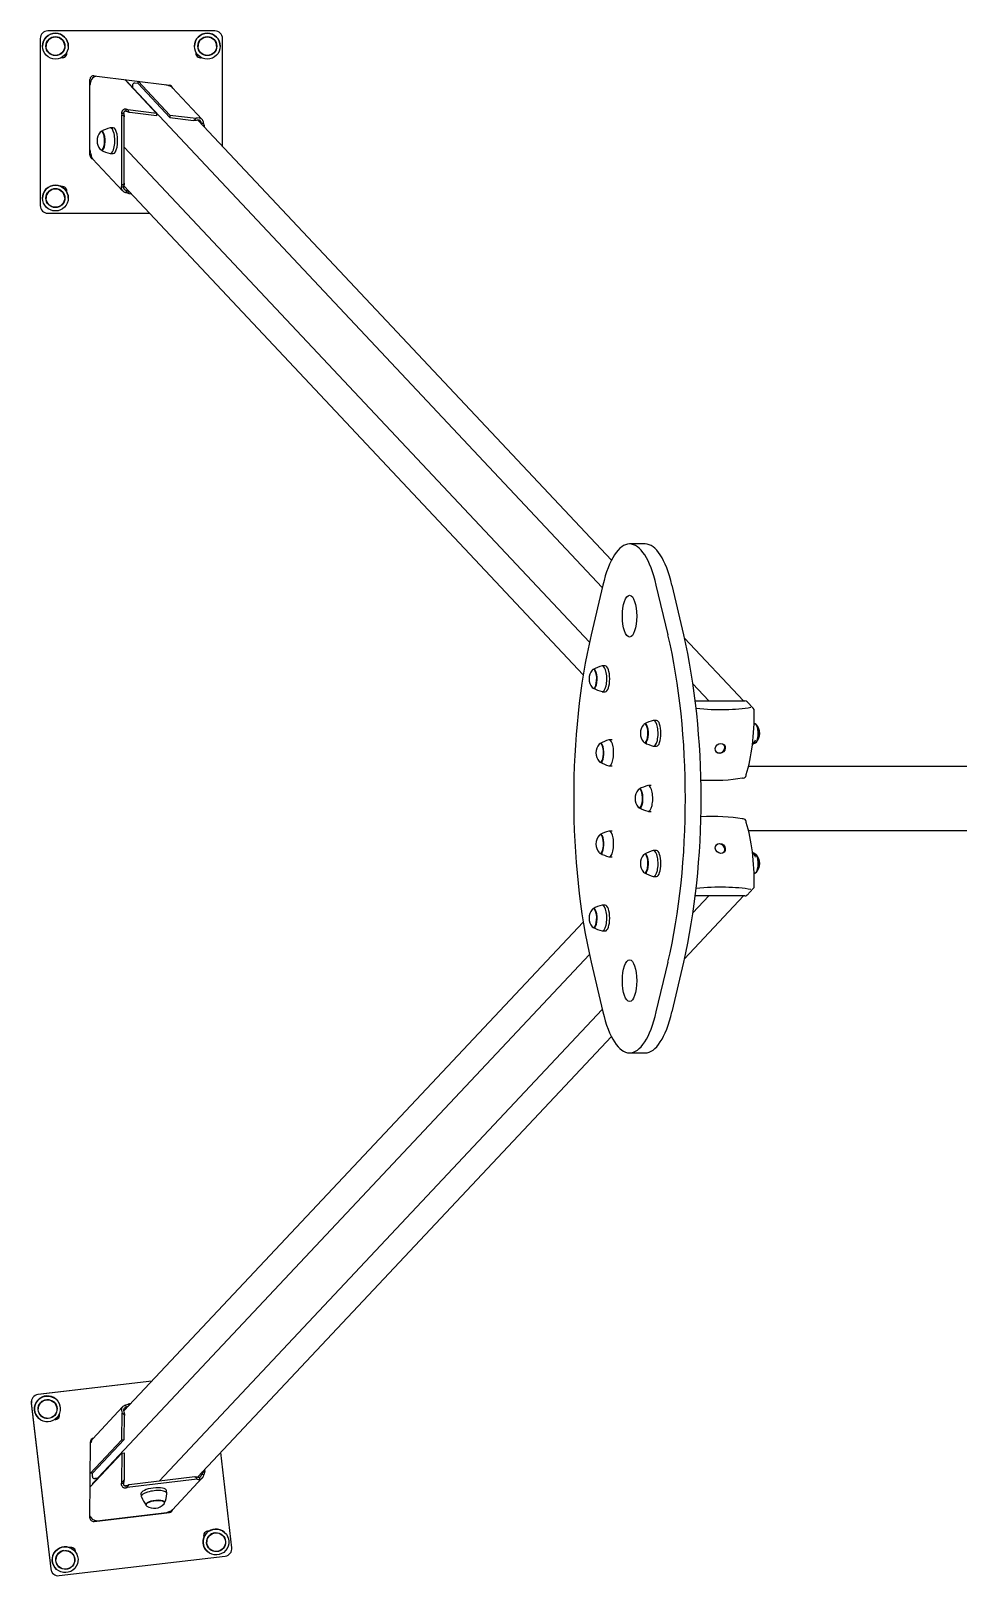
# Model space of a CAD drawing. Header units: millimetres. Extents: x 1089 to 46270, y 1624 to 35257.
# Drawn here: x 1105.566 to 1106.786, y 1634.948 to 1636.983 of the extents above; entities that cross this region are included whole.
import ezdxf

# ---------------------------------------------------------------- set-up
doc = ezdxf.new("R2010")
doc.units = ezdxf.units.MM

# ---------------------------------------------------------------- blocks, each defined once
blk = doc.blocks.new('A$C069B4CC9')
at = {"ltscale": 25.4}
for p, q in [((0.9813, 2.8508), (0.9813, 0.9442)), ((1.0653, 0.9442), (1.0653, 2.8508)), ((0.8948, 0.9376), (0.8122, 0.86)), ((0.8948, 0.8742), (0.8948, 0.9396)), ((0.9045, 0.9506), (0.8961, 0.9427)), ((0.9254, 0.9533), (0.9254, 0.9515)), ((0.9499, 0.9513), (0.9499, 0.9533)), ((1.0967, 0.9533), (1.0967, 0.9513)), ((1.0967, 0.9504), (1.0967, 0.9497)), ((1.1212, 0.9515), (1.1212, 0.9533)), ((1.1505, 0.9427), (1.142, 0.9506)), ((1.1517, 0.9396), (1.1517, 0.8742)), ((1.2343, 0.86), (1.1517, 0.9376)), ((0.8948, 0.8922), (0.8725, 0.8712)), ((1.1741, 0.8712), (1.1517, 0.8922)), ((0.8078, 0.859), (0.7424, 0.8436)), ((1.3042, 0.8436), (1.2388, 0.859)), ((0.8078, 0.8383), (0.7424, 0.8229)), ((1.3042, 0.8229), (1.2388, 0.8383)), ((0.9206, 0.8232), (0.9206, 0.8194)), ((0.9546, 0.8194), (0.9546, 0.8232)), ((1.0063, 0.8161), (1.0063, 0.8124)), ((1.0403, 0.8124), (1.0403, 0.8161)), ((1.092, 0.8232), (1.092, 0.8194)), ((1.126, 0.8194), (1.126, 0.8232)), ((0.6883, 0.8083), (0.6883, 0.7877)), ((0.9254, 0.809), (0.9254, 0.8077)), ((0.9499, 0.8077), (0.9499, 0.809)), ((1.011, 0.802), (1.011, 0.8006)), ((1.0355, 0.8006), (1.0355, 0.802)), ((1.0967, 0.809), (1.0967, 0.8077)), ((1.1212, 0.8077), (1.1212, 0.809)), ((1.3583, 0.7877), (1.3583, 0.8083)), ((0.7098, 0.7637), (0.1307, 0.2196)), ((0.8488, 0.7557), (0.8488, 0.7519)), ((0.8828, 0.7519), (0.8828, 0.7557)), ((0.9463, 0.7647), (0.9463, 0.7609)), ((0.9803, 0.7609), (0.9803, 0.7647)), ((1.0663, 0.7647), (1.0663, 0.7609)), ((1.1003, 0.7609), (1.1003, 0.7647)), ((1.1638, 0.7557), (1.1638, 0.7519)), ((1.1978, 0.7519), (1.1978, 0.7557)), ((1.9168, 0.2187), (1.3368, 0.7637)), ((0.7454, 0.7518), (0.0815, 0.128)), ((0.1659, 0.1224), (0.8176, 0.7348)), ((0.7424, 0.7525), (0.8078, 0.7371)), ((0.8535, 0.7415), (0.8535, 0.7402)), ((0.878, 0.7402), (0.878, 0.7415)), ((0.951, 0.7505), (0.951, 0.7492)), ((0.9755, 0.7492), (0.9755, 0.7505)), ((1.071, 0.7505), (1.071, 0.7492)), ((1.0955, 0.7492), (1.0955, 0.7505)), ((1.1685, 0.7415), (1.1685, 0.7402)), ((1.193, 0.7402), (1.193, 0.7415)), ((1.2289, 0.7348), (1.9242, 0.0815)), ((1.2388, 0.7371), (1.3042, 0.7525)), ((1.9222, 0.1683), (1.3012, 0.7518)), ((0.2167, 0.1218), (0.8604, 0.7267)), ((1.1861, 0.7267), (1.8297, 0.1219)), ((0.165, 0.2518), (0.0229, 0.2518)), ((0.0229, 0.2518), (0.0229, 0.2518)), ((0.0329, 0.2488), (0.0329, 0.2488)), ((2.0097, 0.2641), (1.8842, 0.2494)), ((1.9895, 0.2544), (1.9894, 0.2544)), ((1.9932, 0.2516), (1.9932, 0.2515)), ((2.0465, 0.0369), (2.0208, 0.2553)), ((0.0129, 0.2418), (0.0129, 0.0218)), ((0.0129, 0.2418), (0.0129, 0.0218)), ((0.0329, 0.2441), (0.0329, 0.2441)), ((0.1293, 0.2248), (0.0873, 0.1854)), ((0.1342, 0.225), (0.1342, 0.2269)), ((0.1342, 0.2241), (0.1342, 0.225)), ((0.1361, 0.2246), (0.1342, 0.2241)), ((1.9085, 0.2283), (1.9065, 0.2283)), ((1.911, 0.2251), (1.9099, 0.2252)), ((1.9127, 0.2257), (1.9127, 0.2276)), ((1.9127, 0.2247), (1.9127, 0.2257)), ((1.9599, 0.1858), (1.9179, 0.2252)), ((2.0115, 0.2352), (2.0116, 0.2353)), ((2.0148, 0.2318), (2.0149, 0.2319)), ((0.0329, 0.2196), (0.0329, 0.2196)), ((0.0329, 0.2148), (0.0329, 0.2148)), ((0.1236, 0.1824), (0.1278, 0.217)), ((0.1267, 0.1824), (0.1306, 0.2135)), ((1.9166, 0.2155), (1.9268, 0.1289)), ((1.9169, 0.2209), (1.9198, 0.2213)), ((1.9195, 0.2183), (1.9303, 0.1264)), ((0.0719, 0.083), (0.0842, 0.182)), ((0.0769, 0.1232), (0.1214, 0.165)), ((0.0791, 0.1407), (0.1236, 0.1824)), ((0.0822, 0.1406), (0.1267, 0.1824)), ((0.1214, 0.165), (0.1167, 0.1273)), ((0.1246, 0.165), (0.1202, 0.1298)), ((0.1214, 0.165), (0.1246, 0.165)), ((0.1236, 0.1824), (0.1267, 0.1824)), ((1.9382, 0.1786), (1.9345, 0.1782)), ((1.9506, 0.1754), (1.9493, 0.1752)), ((1.9751, 0.0827), (1.9634, 0.1818)), ((1.9635, 0.1819), (1.9752, 0.0828)), ((1.9742, 0.0903), (1.9642, 0.1748)), ((0.2529, 0.0218), (0.2529, 0.1558)), ((1.7904, 0.1588), (1.8081, 0.0088)), ((1.7905, 0.1587), (1.8082, 0.0089)), ((1.9387, 0.1444), (1.9424, 0.1449)), ((1.9523, 0.1509), (1.9536, 0.1511)), ((0.0822, 0.1406), (0.0791, 0.1406)), ((0.0822, 0.1406), (0.0817, 0.1364)), ((0.0845, 0.1332), (0.0871, 0.1332)), ((0.1178, 0.1249), (0.1159, 0.1251)), ((0.1188, 0.1247), (0.1178, 0.1249)), ((0.1217, 0.1217), (0.1261, 0.1224)), ((0.2133, 0.1224), (0.1261, 0.1224)), ((0.223, 0.1252), (0.2239, 0.1251)), ((0.2236, 0.1268), (0.2238, 0.1284)), ((0.2239, 0.1251), (0.2258, 0.1248)), ((0.227, 0.1289), (0.2274, 0.1318)), ((1.8239, 0.1249), (1.822, 0.1247)), ((1.8239, 0.1274), (1.8249, 0.125)), ((1.8249, 0.125), (1.8239, 0.1249)), ((1.8671, 0.1225), (1.8358, 0.1227)), ((1.9117, 0.0807), (1.8671, 0.1225)), ((1.8675, 0.1193), (1.8671, 0.1225)), ((1.8847, 0.1224), (1.9202, 0.1221)), ((1.8851, 0.1192), (1.8847, 0.1224)), ((1.928, 0.1246), (1.9268, 0.1289)), ((1.928, 0.1246), (1.9308, 0.1249)), ((1.9308, 0.1249), (1.9303, 0.1264)), ((0.1217, 0.1217), (0.1217, 0.1189)), ((0.1217, 0.1189), (0.1233, 0.1192)), ((0.2158, 0.1192), (0.1233, 0.1192)), ((0.1404, 0.1079), (0.1404, 0.1042)), ((0.1744, 0.1042), (0.1744, 0.1079)), ((0.1812, 0.0807), (0.2232, 0.1201)), ((0.2187, 0.1214), (0.2187, 0.1185)), ((1.8244, 0.1203), (1.8663, 0.0809)), ((1.8675, 0.1193), (1.8327, 0.1196)), ((1.9119, 0.0776), (1.8675, 0.1193)), ((1.9295, 0.0775), (1.8851, 0.1192)), ((1.8851, 0.1192), (1.9231, 0.119)), ((1.9253, 0.1213), (1.9253, 0.1203)), ((1.9253, 0.1203), (1.9253, 0.1184)), ((0.0727, 0.0844), (0.0722, 0.0855)), ((0.1452, 0.0938), (0.1452, 0.0924)), ((0.1697, 0.0924), (0.1697, 0.0938)), ((1.9184, 0.087), (1.9188, 0.0837)), ((0.1766, 0.0773), (0.0769, 0.0773)), ((1.9702, 0.0772), (1.8704, 0.0779)), ((1.9117, 0.0807), (1.912, 0.0776)), ((1.916, 0.0805), (1.9117, 0.0805)), ((1.9686, 0.0778), (1.9677, 0.0772)), ((0.0329, 0.0488), (0.0329, 0.0488)), ((0.0329, 0.0441), (0.0329, 0.0441)), ((0.2329, 0.0488), (0.2329, 0.0488)), ((0.2329, 0.0441), (0.2329, 0.0441)), ((2.0128, 0.0559), (2.0128, 0.0558)), ((2.0166, 0.053), (2.0166, 0.0529)), ((1.8143, 0.0325), (1.8142, 0.0325)), ((1.8181, 0.0297), (1.818, 0.0296)), ((1.8192, 0.0001), (2.0377, 0.0257)), ((1.8193, 0.0001), (2.0377, 0.0258)), ((2.0349, 0.0366), (2.035, 0.0367)), ((2.0382, 0.0332), (2.0383, 0.0333)), ((2.044, 0.029), (2.044, 0.0291)), ((0.0229, 0.0118), (0.2429, 0.0118)), ((0.0229, 0.0118), (0.2429, 0.0118)), ((0.0329, 0.0196), (0.0329, 0.0196)), ((0.0329, 0.0148), (0.0329, 0.0148)), ((0.2329, 0.0196), (0.2329, 0.0196)), ((0.2329, 0.0148), (0.2329, 0.0148)), ((0.2429, 0.0118), (0.2429, 0.0118)), ((1.8363, 0.0133), (1.8364, 0.0134)), ((1.8396, 0.0099), (1.8397, 0.01))]:
    blk.add_line(p, q, dxfattribs=at)
for centre, radius in [((0.0329, 0.2318), 0.017), ((0.0329, 0.2318), 0.0125), ((0.0329, 0.2318), 0.0122), ((0.0329, 0.0318), 0.017), ((0.0329, 0.0318), 0.0125), ((0.0329, 0.0318), 0.0122), ((0.2329, 0.0318), 0.017), ((0.2329, 0.0318), 0.0125), ((0.2329, 0.0318), 0.0122)]:
    blk.add_circle(centre, radius, dxfattribs=at)
for centre, radius, start, end in [((0.9376, 0.9416), 0.0175, 90, 130.515), ((0.9376, 0.9416), 0.0175, 49.485, 90), ((1.109, 0.9416), 0.0175, 90, 130.515), ((1.109, 0.9416), 0.0175, 49.485, 90), ((0.9079, 0.9469), 0.005, 91.1385, 133.2184), ((0.9701, 0.9289), 0.0511, 151.0361, 152.9584), ((0.9056, 0.9291), 0.0507, 23.3687, 29.0303), ((0.9916, 0.9365), 0.005, 10.4314, 72.1202), ((1.055, 0.9365), 0.005, 107.8798, 169.5686), ((1.1414, 0.9289), 0.0511, 151.0361, 156.7554), ((1.0769, 0.9291), 0.0507, 25.9488, 29.0303), ((1.1386, 0.9469), 0.005, 46.7816, 88.8615), ((0.9696, 0.8319), 0.0507, 194.8178, 209.0303), ((0.9051, 0.8321), 0.0511, 331.0361, 345.1158), ((1.141, 0.8319), 0.0507, 194.8178, 209.0303), ((1.0765, 0.8321), 0.0511, 331.0361, 345.1158), ((0.9376, 0.8194), 0.0175, 229.485, 270), ((0.9376, 0.8194), 0.0175, 270, 310.515), ((1.0553, 0.8249), 0.0507, 194.8178, 209.0303), ((1.0233, 0.8124), 0.0175, 229.485, 270), ((1.0233, 0.8124), 0.0175, 270, 310.515), ((0.9908, 0.825), 0.0511, 331.0361, 345.1158), ((1.109, 0.8194), 0.0175, 229.485, 270), ((1.109, 0.8194), 0.0175, 270, 310.515), ((0.9953, 0.7734), 0.0507, 194.8178, 209.0303), ((0.9308, 0.7736), 0.0511, 331.0361, 345.1158), ((1.1153, 0.7734), 0.0507, 194.8178, 209.0303), ((1.0508, 0.7736), 0.0511, 331.0361, 345.1158), ((0.8978, 0.7644), 0.0507, 194.8178, 209.0303), ((0.8658, 0.7519), 0.0175, 229.485, 270), ((0.8658, 0.7519), 0.0175, 270, 310.515), ((0.8333, 0.7646), 0.0511, 331.0361, 345.1158), ((0.9633, 0.7609), 0.0175, 229.485, 270), ((0.9633, 0.7609), 0.0175, 270, 310.515), ((1.0833, 0.7609), 0.0175, 229.485, 270), ((1.0833, 0.7609), 0.0175, 270, 310.515), ((1.2128, 0.7644), 0.0507, 194.8178, 209.0303), ((1.1808, 0.7519), 0.0175, 229.485, 270), ((1.1808, 0.7519), 0.0175, 270, 310.515), ((1.1483, 0.7646), 0.0511, 331.0361, 345.1158), ((0.0229, 0.2418), 0.01, 90, 179.9998), ((0.0229, 0.2418), 0.01, 90, 179.9998), ((0.0329, 0.2318), 0.017, 90, 269.9999), ((0.0329, 0.2318), 0.0122, 90, 269.9999), ((0.0421, 0.2227), 0.006, 257.579, 12.4204), ((0.0421, 0.2227), 0.006, 269.9999, 12.4199), ((2.1804, 1.2978), 1.106, 255.9025, 255.9909), ((0.1547, 0.221), 0.0272, 180.1734, 188.6254), ((1.9057, 0.221), 0.0141, 348.7366, 0.9425), ((0.0892, 0.1813), 0.005, 101.1145, 172.8998), ((1.9317, 0.1274), 0.0517, 68.3688, 82.3243), ((1.9403, 0.1618), 0.0175, 326.0704, 48.1219), ((1.9238, 0.1926), 0.0512, 291.8024, 305.8892), ((0.1295, 0.1217), 0.014, 156.5605, 165.93), ((0.1212, 0.1242), 0.00534, 170.5228, 275.5603), ((1.361, -0.2834), 1.2092, 160.1677, 160.2493), ((1.9255, 0.1238), 0.00536, 267.2946, 12.1993), ((0.1895, 0.1167), 0.0507, 194.8178, 209.0303), ((0.1249, 0.1168), 0.0511, 331.0361, 345.1158), ((0.2202, 0.1323), 0.0139, 251.2469, 263.8157), ((1.8254, 0.145), 0.0264, 277.2823, 286.0794), ((1.927, 0.1311), 0.0128, 251.9898, 262.1495), ((0.0769, 0.0823), 0.005, 172.8998, 269.9998), ((0.0808, 0.0865), 0.00833, 194.2456, 255.4988), ((0.1574, 0.1042), 0.0175, 229.485, 310.515), ((1.9655, 0.0856), 0.00837, 291.0276, 352.1114), ((0.1766, 0.0823), 0.005, 269.9998, 342.7988), ((0.1766, 0.0823), 0.005, 269.9998, 342.7982), ((0.0329, 0.0318), 0.017, 90, 269.9999), ((0.0329, 0.0318), 0.0122, 90, 269.9999), ((0.0421, 0.041), 0.006, 347.5792, 102.4206), ((0.0421, 0.041), 0.006, 347.5797, 89.9999), ((0.2329, 0.0318), 0.017, 90, 269.9999), ((0.2237, 0.041), 0.006, 77.5788, 192.4208), ((0.2329, 0.0318), 0.0122, 90, 269.9999), ((0.2237, 0.041), 0.006, 77.5785, 89.9999), ((0.0229, 0.0218), 0.01, 179.9998, 269.9998), ((0.0229, 0.0218), 0.01, 179.9998, 269.9998), ((0.2429, 0.0218), 0.01, 269.9998, 359.9998)]:
    blk.add_arc(centre, radius, start, end, dxfattribs=at)
for centre, major_axis, ratio, start_param, end_param in [((0.9376, 0.9529), (-0.0125, 0), 0.34202, 3.329271, 6.283185), ((0.9376, 0.9533), (-0.0123, 0), 0.34202, 3.141593, 6.155064), ((1.109, 0.9529), (-0.0125, 0), 0.34202, 3.329271, 6.283185), ((1.109, 0.9533), (-0.0123, 0), 0.34202, 3.141593, 6.155064), ((0.8995, 0.939), (0.00342, -0.00364), 0.883019, 3.141593, 3.895922), ((0.8679, 0.8725), (-0.0139, -0.1115), 0.321402, 1.63631, 2.347446), ((0.9079, 0.9469), (0.0001, -0.005), 0.054507, 2.791985, 3.141593), ((0.9145, 0.9133), (-0.1124, 0), 0.34202, 3.956201, 4.770427), ((0.9376, 0.9505), (-0.0125, 0), 0.34202, 2.95839, 3.956906), ((0.9916, 0.9365), (-0.00154, -0.00476), 0.644773, 3.141593, 3.605506), ((0.9916, 0.9365), (-0.00492, -0.00091), 0.663706, 2.697448, 3.141593), ((0.961, 0.861), (0.0139, 0.1115), 0.321402, 4.938588, 5.489039), ((1.0856, 0.861), (0.0139, -0.1115), 0.321402, 3.935739, 4.486192), ((1.055, 0.9365), (0.00492, -0.00091), 0.663706, 3.141593, 3.585737), ((1.055, 0.9365), (0.00154, -0.00476), 0.644773, 2.677679, 3.141593), ((1.1321, 0.9133), (-0.1124, 0), 0.34202, 4.654351, 5.468577), ((1.109, 0.9505), (-0.0125, 0), 0.34202, 5.467872, 6.283185), ((1.109, 0.9505), (-0.0125, 0), 0.34202, 0, 0.179485), ((1.109, 0.9505), (-0.0125, 0), 0.34202, 3.377236, 3.5486), ((1.1386, 0.9469), (-0.0001, -0.005), 0.054507, 3.141593, 3.4912), ((1.1786, 0.8725), (-0.0139, 0.1115), 0.321402, 0.794146, 1.505285), ((1.147, 0.939), (-0.00342, -0.00364), 0.883019, 2.387263, 3.141593), ((0.9568, 0.9065), (-0.00479, 0.0051), 0.883019, 3.217469, 6.207308), ((1.0898, 0.9065), (-0.00479, -0.0051), 0.883019, 3.217469, 6.207309), ((1.0233, 0.7519), (0.38, 0), 0.34202, 0.967728, 2.173864), ((1.0233, 0.7312), (0.38, 0), 0.34202, 0.967728, 2.173864), ((0.8133, 0.8083), (0.125, 0), 0.34202, 2.173864, 3.141593), ((1.2333, 0.8083), (-0.125, 0), 0.34202, 3.141593, 4.109321), ((0.8133, 0.7877), (0.125, 0), 0.34202, 2.173864, 4.109321), ((0.9376, 0.8232), (-0.017, 0), 0.34202, 3.141593, 6.283185), ((0.9376, 0.8194), (-0.017, 0), 0.34202, 3.058977, 6.283185), ((1.0233, 0.8124), (-0.017, 0), 0.34202, 3.058977, 6.283185), ((1.109, 0.8232), (-0.017, 0), 0.34202, 3.141593, 6.283185), ((1.109, 0.8194), (-0.017, 0), 0.34202, 3.058977, 6.283185), ((1.2333, 0.7877), (-0.125, 0), 0.34202, 2.173864, 4.109321), ((0.9376, 0.8082), (-0.0125, 0), 0.34202, 2.904256, 6.283185), ((0.9376, 0.8082), (-0.0125, 0), 0.34202, 0, 0.237337), ((0.9376, 0.8077), (-0.0123, 0), 0.34202, 2.760878, 6.283185), ((0.9376, 0.8077), (-0.0123, 0), 0.34202, 0, 0.380714), ((0.9376, 0.8105), (-0.0124, 0), 0.34202, 2.962108, 3.141593), ((1.0233, 0.8011), (0.0125, 0), 0.34202, 0, 3.378929), ((1.0233, 0.8006), (-0.0123, 0), 0.34202, 2.760878, 6.283185), ((1.0233, 0.8006), (-0.0123, 0), 0.34202, 0, 0.380714), ((1.0233, 0.8011), (0.0125, 0), 0.34202, 6.045849, 6.283185), ((1.0233, 0.8035), (-0.0124, 0), 0.34202, 2.962108, 3.141593), ((1.109, 0.8082), (-0.0125, 0), 0.34202, 2.904256, 6.283185), ((1.109, 0.8082), (-0.0125, 0), 0.34202, 0, 0.237337), ((1.109, 0.8077), (-0.0123, 0), 0.34202, 2.760878, 6.283185), ((1.109, 0.8077), (-0.0123, 0), 0.34202, 0, 0.380714), ((1.109, 0.8105), (-0.0124, 0), 0.34202, 2.962108, 3.141593), ((0.8658, 0.7557), (-0.017, 0), 0.34202, 3.141593, 6.283185), ((0.8658, 0.7519), (-0.017, 0), 0.34202, 3.058977, 6.283185), ((0.9633, 0.7609), (-0.017, 0), 0.34202, 3.058977, 6.283185), ((0.9633, 0.7496), (0.0125, 0), 0.34202, 0, 3.378929), ((0.9633, 0.7492), (0.0123, 0), 0.34202, 0, 3.522307), ((1.0833, 0.7609), (-0.017, 0), 0.34202, 3.058977, 6.283185), ((1.0833, 0.7496), (-0.0125, 0), 0.34202, 2.904256, 6.283185), ((1.0833, 0.7492), (-0.0123, 0), 0.34202, 2.760878, 6.283185), ((1.1808, 0.7557), (-0.017, 0), 0.34202, 3.141593, 6.283185), ((1.1808, 0.7519), (-0.017, 0), 0.34202, 3.058977, 6.283185), ((1.0233, 0.8441), (-0.38, 0), 0.34202, 0.967728, 2.173864), ((0.8658, 0.7407), (-0.0125, 0), 0.34202, 2.904256, 6.283185), ((0.8658, 0.7407), (-0.0125, 0), 0.34202, 0, 0.237337), ((0.8658, 0.7402), (-0.0123, 0), 0.34202, 2.760878, 6.283185), ((0.8658, 0.7402), (-0.0123, 0), 0.34202, 0, 0.380714), ((0.8658, 0.743), (0.0125, 0), 0.34202, 6.1037, 6.283185), ((0.9633, 0.7492), (0.0123, 0), 0.34202, 5.902471, 6.283185), ((0.9633, 0.7496), (0.0125, 0), 0.34202, 6.045849, 6.283185), ((0.9633, 0.752), (-0.0124, 0), 0.34202, 2.962108, 3.141593), ((1.0833, 0.7496), (-0.0125, 0), 0.34202, 0, 0.237337), ((1.0833, 0.7492), (-0.0123, 0), 0.34202, 0, 0.380714), ((1.0833, 0.752), (-0.0124, 0), 0.34202, 2.962108, 3.141593), ((1.1808, 0.7407), (-0.0125, 0), 0.34202, 2.904256, 6.283185), ((1.1808, 0.7407), (-0.0125, 0), 0.34202, 0, 0.237337), ((1.1808, 0.7402), (-0.0123, 0), 0.34202, 2.760878, 6.283185), ((1.1808, 0.7402), (-0.0123, 0), 0.34202, 0, 0.380714), ((1.1808, 0.743), (0.0125, 0), 0.34202, 6.1037, 6.283185), ((2.0021, 0.2431), (0.0127, -0.0113), 0.999575, 3.141593, 6.283185), ((2.0022, 0.2432), (0.00934, -0.0083), 0.999575, 2.940097, 3.141593), ((2.0108, 0.2542), (0.00747, -0.00664), 0.999575, 0.843703, 2.414499), ((1.994, 0.2329), (-0.00448, 0.00399), 0.999575, 0.626915, 2.631287), ((2.0022, 0.2432), (0.00916, -0.00814), 0.999575, 4.001042, 5.423726), ((2.0022, 0.2432), (0.00934, -0.0083), 0.999575, 0, 0.20148), ((1.9585, 0.1813), (-0.00374, 0.00332), 0.999575, 3.985295, 5.249996), ((1.9584, 0.1812), (0.00374, -0.00332), 0.999575, 0.843703, 2.063225), ((1.9366, 0.1613), (0.0021, -0.0169), 0.321402, 3.141593, 6.283185), ((1.9403, 0.1618), (0.0021, -0.0169), 0.321402, 3.064797, 6.283185), ((1.9516, 0.1632), (0.0015, -0.0124), 0.321402, 2.912614, 6.283185), ((1.9521, 0.1632), (0.0015, -0.0122), 0.321402, 2.787745, 6.283185), ((1.9403, 0.1618), (0.0021, -0.0169), 0.321402, 0, 0.076867), ((1.9516, 0.1632), (0.0015, -0.0124), 0.321402, 0, 0.22898), ((1.9521, 0.1632), (0.0015, -0.0122), 0.321402, 0, 0.353848), ((0.0835, 0.1258), (0.00248, 0.00233), 0.883023, 1.57078, 2.051214), ((0.0849, 0.1364), (0.00248, 0.00233), 0.883023, 2.32511, 3.895906), ((0.1574, 0.1042), (0.017, 0), 0.34202, 0, 3.22395), ((0.1574, 0.1079), (0.017, 0), 0.34202, 0, 3.141593), ((0.1574, 0.1042), (0.017, 0), 0.34202, 6.200759, 6.283185), ((0.1574, 0.0924), (0.0122, 0), 0.34202, 0, 3.522307), ((0.1574, 0.0929), (-0.0125, 0), 0.34202, 2.904254, 6.283185), ((0.1574, 0.0929), (-0.0125, 0), 0.34202, 0, 0.237339), ((0.1574, 0.0924), (0.0122, 0), 0.34202, 5.902471, 6.283185), ((0.1574, 0.0953), (0.0125, 0), 0.34202, 6.1037, 6.1553), ((1.8704, 0.0829), (0.00374, -0.00332), 0.999575, 4.168849, 5.432173), ((1.9156, 0.0837), (-0.00248, 0.00233), 0.883015, 2.387247, 3.958043), ((1.9262, 0.0837), (0.00248, -0.00233), 0.883015, 4.712373, 5.528839), ((1.9702, 0.0822), (-0.00374, 0.00332), 0.999575, 2.290581, 3.985295), ((1.9701, 0.0821), (-0.00374, 0.00332), 0.999575, 3.141593, 3.985295), ((2.0255, 0.0445), (0.0127, -0.0113), 0.999575, 3.141593, 6.283185), ((2.0153, 0.0525), (0.00448, -0.00399), 0.999575, 2.204861, 4.202083), ((2.0152, 0.0524), (0.00448, -0.00399), 0.999575, 2.211747, 3.141593), ((2.0256, 0.0446), (0.00916, -0.00814), 0.999575, 4.000875, 5.423898), ((2.0256, 0.0446), (0.00934, -0.0083), 0.999575, 2.93885, 3.141593), ((1.8269, 0.0212), (0.0127, -0.0113), 0.999575, 3.141593, 6.283185), ((1.827, 0.0213), (0.00934, -0.0083), 0.999575, 2.939409, 3.141593), ((1.8349, 0.0314), (0.00448, -0.00399), 0.999575, 0.656643, 2.602615), ((1.8349, 0.0313), (0.00448, -0.00399), 0.999575, 0.687302, 2.57303), ((2.0256, 0.0446), (0.00934, -0.0083), 0.999575, 0, 0.202774), ((2.0366, 0.0357), (-0.00747, 0.00664), 0.999575, 2.414499, 3.985295), ((2.0365, 0.0356), (-0.00747, 0.00664), 0.999575, 2.414499, 3.141593), ((1.8181, 0.01), (-0.00747, 0.00664), 0.999575, 0.843703, 2.414499), ((1.8181, 0.0101), (-0.00747, 0.00664), 0.999575, 0.843703, 2.414499), ((1.827, 0.0213), (0.00916, -0.00814), 0.999575, 4.000514, 5.424268), ((1.827, 0.0213), (0.00934, -0.0083), 0.999575, 0, 0.202195)]:
    blk.add_ellipse(centre, major_axis=major_axis, ratio=ratio, start_param=start_param, end_param=end_param, dxfattribs=at)
for centre, major_axis, ratio in [((0.9574, 0.9071), (-0.00479, 0.0051), 0.883019), ((1.0891, 0.9071), (-0.00479, -0.0051), 0.883019), ((0.7833, 0.7877), (0.0275, 0), 0.34202), ((1.2633, 0.7877), (0.0275, 0), 0.34202), ((2.0022, 0.2432), (0.0127, -0.0113), 0.999575), ((2.0024, 0.2434), (0.00934, -0.0083), 0.999575), ((2.0023, 0.2434), (0.00931, -0.00827), 0.999575), ((2.0024, 0.2434), (0.00916, -0.00814), 0.999575), ((2.0256, 0.0446), (0.0127, -0.0113), 0.999575), ((2.0258, 0.0448), (0.00934, -0.0083), 0.999575), ((2.0257, 0.0448), (0.00931, -0.00827), 0.999575), ((2.0258, 0.0448), (0.00916, -0.00814), 0.999575), ((1.827, 0.0213), (0.0127, -0.0113), 0.999575), ((1.8272, 0.0215), (0.00934, -0.0083), 0.999575), ((1.8271, 0.0215), (0.00931, -0.00827), 0.999575), ((1.8272, 0.0215), (0.00916, -0.00814), 0.999575)]:
    blk.add_ellipse(centre, major_axis=major_axis, ratio=ratio, dxfattribs=at)
for points, knots in [([(0.1342, 0.2269), (0.1338, 0.2268), (0.1334, 0.2268), (0.1326, 0.2266), (0.1322, 0.2265), (0.1314, 0.2262), (0.131, 0.226), (0.1303, 0.2256), (0.1299, 0.2254), (0.1293, 0.2248), (0.129, 0.2246), (0.1285, 0.2239), (0.1283, 0.2236), (0.1279, 0.2229), (0.1278, 0.2225), (0.1276, 0.2217), (0.1275, 0.2213), (0.1275, 0.221)], [0, 0, 0, 0, 0.125, 0.125, 0.25, 0.25, 0.375, 0.375, 0.5, 0.5, 0.625, 0.625, 0.75, 0.75, 0.875, 0.875, 1, 1, 1, 1]), ([(0.1342, 0.2241), (0.1342, 0.224), (0.134, 0.224), (0.1338, 0.2239), (0.1336, 0.2239), (0.1334, 0.2238), (0.1332, 0.2237), (0.133, 0.2237), (0.1328, 0.2236), (0.1326, 0.2235), (0.1324, 0.2234), (0.1322, 0.2233), (0.132, 0.2232), (0.1318, 0.2231), (0.1317, 0.2229), (0.1314, 0.2227), (0.131, 0.2223), (0.1307, 0.2219), (0.1305, 0.2215), (0.1304, 0.2212), (0.1304, 0.2209), (0.1304, 0.2207), (0.1304, 0.2206)], [0, 0, 0, 0, 0.044946, 0.088952, 0.13205, 0.174273, 0.215653, 0.25622, 0.296006, 0.335042, 0.373357, 0.410982, 0.447944, 0.484273, 0.519997, 0.555144, 0.673762, 0.786706, 0.841476, 0.895205, 0.948009, 1, 1, 1, 1]), ([(0.1397, 0.2282), (0.1378, 0.2281), (0.1365, 0.2275), (0.1351, 0.2271), (0.1342, 0.2269)], [0.0798546, 0.0798546, 0.0798546, 0.0798546, 0.500001, 1, 1, 1, 1]), ([(1.911, 0.2251), (1.9109, 0.2255), (1.9107, 0.2258), (1.9104, 0.2264), (1.9102, 0.2267), (1.9098, 0.2273), (1.9096, 0.2276), (1.9093, 0.2279), (1.9092, 0.2281), (1.9089, 0.2283), (1.9087, 0.2283), (1.9085, 0.2283)], [0, 0, 0, 0, 0.25, 0.25, 0.5, 0.5, 0.75, 0.75, 0.875, 0.875, 1, 1, 1, 1]), ([(1.9085, 0.2283), (1.9098, 0.2283), (1.9114, 0.2279), (1.9126, 0.2276), (1.9127, 0.2276)], [0, 0, 0, 0, 0.942553, 1, 1, 1, 1]), ([(1.9198, 0.2213), (1.9198, 0.2217), (1.9197, 0.2221), (1.9195, 0.2229), (1.9193, 0.2233), (1.919, 0.224), (1.9187, 0.2243), (1.9183, 0.2249), (1.918, 0.2252), (1.9175, 0.2256), (1.9171, 0.2259), (1.9165, 0.2263), (1.9161, 0.2265), (1.9153, 0.2269), (1.9148, 0.227), (1.9138, 0.2273), (1.9133, 0.2275), (1.9127, 0.2276)], [0, 0, 0, 0, 0.125, 0.125, 0.25, 0.25, 0.375, 0.375, 0.5, 0.5, 0.625, 0.625, 0.75, 0.75, 0.875, 0.875, 1, 1, 1, 1]), ([(1.9169, 0.2209), (1.9169, 0.221), (1.9169, 0.2211), (1.9169, 0.2212), (1.9169, 0.2213), (1.9169, 0.2215), (1.9168, 0.2216), (1.9168, 0.2217), (1.9167, 0.2219), (1.9167, 0.222), (1.9166, 0.2221), (1.9165, 0.2222), (1.9165, 0.2223), (1.9164, 0.2224), (1.9163, 0.2226), (1.9162, 0.2227), (1.9161, 0.2228), (1.9161, 0.2229), (1.916, 0.223), (1.9159, 0.223), (1.9156, 0.2233), (1.9152, 0.2236), (1.9146, 0.2239), (1.9141, 0.2242), (1.9137, 0.2244), (1.9132, 0.2246), (1.9129, 0.2247), (1.9127, 0.2247)], [0, 0, 0, 0, 0.02233, 0.044342, 0.066079, 0.087574, 0.108855, 0.129943, 0.150852, 0.171589, 0.192158, 0.212546, 0.232716, 0.252719, 0.272624, 0.292499, 0.312419, 0.33246, 0.352704, 0.373234, 0.394136, 0.501551, 0.631001, 0.707522, 0.793665, 0.890734, 1, 1, 1, 1]), ([(0.1306, 0.2135), (0.1306, 0.2137), (0.1306, 0.2139), (0.1305, 0.2143), (0.1305, 0.2145), (0.1303, 0.2148), (0.1302, 0.215), (0.1299, 0.2153), (0.1298, 0.2154), (0.1294, 0.2158), (0.1291, 0.2161), (0.1285, 0.2165), (0.1282, 0.2168), (0.1278, 0.217)], [0, 0, 0, 0, 0.125, 0.125, 0.25, 0.25, 0.375, 0.375, 0.5, 0.5, 0.75, 0.75, 1, 1, 1, 1]), ([(0.1304, 0.2206), (0.1304, 0.2205), (0.1304, 0.2179), (0.131, 0.2163), (0.1306, 0.2135)], [0, 0, 0, 0, 0.048213, 1, 1, 1, 1]), ([(1.9166, 0.2155), (1.9164, 0.217), (1.9169, 0.2186), (1.917, 0.2202), (1.9169, 0.2209)], [0, 0, 0, 0, 0.520068, 1, 1, 1, 1]), ([(1.9195, 0.2183), (1.9192, 0.2181), (1.9189, 0.218), (1.9183, 0.2176), (1.918, 0.2174), (1.9175, 0.2171), (1.9174, 0.217), (1.9172, 0.2167), (1.917, 0.2166), (1.9168, 0.2163), (1.9167, 0.2162), (1.9166, 0.2158), (1.9166, 0.2157), (1.9166, 0.2155)], [0, 0, 0, 0, 0.25, 0.25, 0.5, 0.5, 0.625, 0.625, 0.75, 0.75, 0.875, 0.875, 1, 1, 1, 1]), ([(0.0873, 0.1854), (0.0871, 0.1852), (0.0866, 0.1846), (0.086, 0.1838), (0.0857, 0.1832), (0.0855, 0.1828), (0.0852, 0.1823), (0.0851, 0.1818), (0.0849, 0.1813), (0.0848, 0.1809), (0.0847, 0.1807)], [0.474163, 0.474163, 0.474163, 0.474163, 0.5719278, 0.6923744, 0.7364748, 0.7830389, 0.8323731, 0.8847799, 0.9405576, 1, 1, 1, 1]), ([(1.9622, 0.1814), (1.9622, 0.1815), (1.9621, 0.1816), (1.9621, 0.1819), (1.962, 0.1822), (1.9619, 0.1824), (1.9618, 0.1827), (1.9617, 0.183), (1.9616, 0.1832), (1.9615, 0.1835), (1.9614, 0.1837), (1.9613, 0.184), (1.9611, 0.1842), (1.961, 0.1845), (1.9608, 0.1847), (1.9607, 0.1849), (1.9605, 0.1852), (1.9603, 0.1854), (1.9601, 0.1856), (1.96, 0.1857), (1.9599, 0.1858), (1.9599, 0.1858)], [0, 0, 0, 0, 0.027773, 0.0555581, 0.0833602, 0.1111833, 0.1390305, 0.1669042, 0.1948057, 0.2227357, 0.250694, 0.27868, 0.306692, 0.3347278, 0.3627847, 0.3908592, 0.4189474, 0.4470448, 0.4751464, 0.5032468, 0.5078191, 0.5078191, 0.5078191, 0.5078191]), ([(0.0835, 0.1766), (0.0837, 0.1779), (0.0843, 0.1794), (0.0847, 0.1807), (0.0847, 0.1807)], [0, 0, 0, 0, 0.942553, 1, 1, 1, 1]), ([(1.9642, 0.1748), (1.9639, 0.1777), (1.9631, 0.179), (1.9625, 0.1806), (1.9622, 0.1814)], [0, 0, 0, 0, 0.500001, 1, 1, 1, 1]), ([(0.1167, 0.1273), (0.1171, 0.1273), (0.1174, 0.1274), (0.1182, 0.1276), (0.1186, 0.1278), (0.1191, 0.128), (0.1192, 0.1281), (0.1195, 0.1284), (0.1197, 0.1285), (0.12, 0.129), (0.1201, 0.1294), (0.1202, 0.1298)], [0, 0, 0, 0, 0.25, 0.25, 0.5, 0.5, 0.625, 0.625, 0.75, 0.75, 1, 1, 1, 1]), ([(0.1188, 0.1247), (0.1188, 0.1247), (0.1187, 0.1246), (0.1187, 0.1244), (0.1187, 0.1243), (0.1187, 0.1241), (0.1186, 0.124), (0.1187, 0.1238), (0.1187, 0.1236), (0.1187, 0.1235), (0.1187, 0.1233), (0.1188, 0.1231), (0.1189, 0.1229), (0.1189, 0.1228), (0.1191, 0.1226), (0.1193, 0.1223), (0.1197, 0.122), (0.1202, 0.1217), (0.1207, 0.1216), (0.121, 0.1216), (0.1214, 0.1216), (0.1216, 0.1217), (0.1217, 0.1217)], [0, 0, 0, 0, 0.031428, 0.062544, 0.093446, 0.124245, 0.155064, 0.186039, 0.217316, 0.249124, 0.281577, 0.314652, 0.348325, 0.382572, 0.41737, 0.452703, 0.579388, 0.711063, 0.779369, 0.849911, 0.92332, 1, 1, 1, 1]), ([(0.1202, 0.1298), (0.12, 0.1279), (0.1194, 0.1267), (0.1189, 0.1255), (0.1188, 0.1247)], [0, 0, 0, 0, 0.440372, 1, 1, 1, 1]), ([(0.1261, 0.1224), (0.126, 0.1224), (0.1259, 0.1224), (0.1258, 0.1223), (0.1257, 0.1223), (0.1254, 0.1222), (0.1253, 0.1221), (0.125, 0.1218), (0.1249, 0.1217), (0.1246, 0.1214), (0.1245, 0.1213), (0.1242, 0.1208), (0.124, 0.1205), (0.1236, 0.1199), (0.1234, 0.1195), (0.1233, 0.1192)], [0, 0, 0, 0, 0.0625, 0.0625, 0.125, 0.125, 0.25, 0.25, 0.375, 0.375, 0.5, 0.5, 0.75, 0.75, 1, 1, 1, 1]), ([(0.2133, 0.1224), (0.2148, 0.1224), (0.2165, 0.1217), (0.218, 0.1214), (0.2187, 0.1214)], [0, 0, 0, 0, 0.520068, 1, 1, 1, 1]), ([(0.2158, 0.1192), (0.2156, 0.1195), (0.2155, 0.1199), (0.2152, 0.1205), (0.2151, 0.1208), (0.2148, 0.1213), (0.2147, 0.1214), (0.2145, 0.1217), (0.2144, 0.1218), (0.2141, 0.1221), (0.214, 0.1222), (0.2137, 0.1224), (0.2135, 0.1224), (0.2133, 0.1224)], [0, 0, 0, 0, 0.25, 0.25, 0.5, 0.5, 0.625, 0.625, 0.75, 0.75, 0.875, 0.875, 1, 1, 1, 1]), ([(0.2187, 0.1214), (0.2188, 0.1214), (0.2189, 0.1214), (0.219, 0.1214), (0.2192, 0.1214), (0.2193, 0.1214), (0.2194, 0.1214), (0.2196, 0.1214), (0.2197, 0.1215), (0.2198, 0.1215), (0.22, 0.1216), (0.2201, 0.1216), (0.2202, 0.1217), (0.2203, 0.1217), (0.2204, 0.1218), (0.2206, 0.1219), (0.2207, 0.1219), (0.2208, 0.122), (0.2209, 0.1221), (0.221, 0.1222), (0.2212, 0.1224), (0.2216, 0.1228), (0.222, 0.1233), (0.2223, 0.1238), (0.2225, 0.1242), (0.2228, 0.1247), (0.2229, 0.125), (0.223, 0.1252)], [0, 0, 0, 0, 0.02233, 0.044342, 0.066079, 0.087574, 0.108855, 0.129943, 0.150852, 0.171589, 0.192158, 0.212546, 0.232716, 0.252719, 0.272624, 0.292499, 0.312419, 0.33246, 0.352704, 0.373234, 0.394136, 0.501551, 0.631001, 0.707522, 0.793665, 0.890734, 1, 1, 1, 1]), ([(0.2187, 0.1185), (0.2192, 0.1185), (0.2196, 0.1185), (0.2204, 0.1186), (0.2208, 0.1187), (0.2216, 0.119), (0.2219, 0.1192), (0.2225, 0.1196), (0.2228, 0.1198), (0.2234, 0.1203), (0.2236, 0.1206), (0.2241, 0.1212), (0.2244, 0.1216), (0.2248, 0.1223), (0.2251, 0.1228), (0.2255, 0.1237), (0.2257, 0.1243), (0.2258, 0.1248)], [0, 0, 0, 0, 0.125, 0.125, 0.25, 0.25, 0.375, 0.375, 0.5, 0.5, 0.625, 0.625, 0.75, 0.75, 0.875, 0.875, 1, 1, 1, 1]), ([(0.2236, 0.1268), (0.2239, 0.1269), (0.2242, 0.127), (0.2249, 0.1273), (0.2252, 0.1274), (0.2258, 0.1277), (0.2261, 0.1279), (0.2266, 0.1282), (0.2267, 0.1283), (0.2269, 0.1286), (0.227, 0.1288), (0.227, 0.1289)], [0, 0, 0, 0, 0.25, 0.25, 0.5, 0.5, 0.75, 0.75, 0.875, 0.875, 1, 1, 1, 1]), ([(0.227, 0.1289), (0.2269, 0.1276), (0.2263, 0.1261), (0.2258, 0.1249), (0.2258, 0.1248)], [0, 0, 0, 0, 0.942553, 1, 1, 1, 1]), ([(1.82, 0.1313), (1.8204, 0.1284), (1.8212, 0.1271), (1.8218, 0.1255), (1.822, 0.1247)], [0, 0, 0, 0, 0.500001, 1, 1, 1, 1]), ([(1.8201, 0.1309), (1.8201, 0.1308), (1.8201, 0.1308), (1.8202, 0.1305), (1.8203, 0.1302), (1.8205, 0.1299), (1.8206, 0.1297), (1.8209, 0.1294), (1.8211, 0.1292), (1.8214, 0.129), (1.8216, 0.1288), (1.822, 0.1286), (1.8222, 0.1285), (1.8225, 0.1284), (1.8227, 0.1283), (1.8229, 0.1283)], [0.0694929, 0.0694929, 0.0694929, 0.0694929, 0.125, 0.125, 0.25, 0.25, 0.375, 0.375, 0.5, 0.5, 0.625, 0.625, 0.75, 0.75, 0.8607501, 0.8607501, 0.8607501, 0.8607501]), ([(1.822, 0.1247), (1.8221, 0.1243), (1.8222, 0.1239), (1.8225, 0.1231), (1.8227, 0.1227), (1.8231, 0.122), (1.8233, 0.1216), (1.8238, 0.1209), (1.824, 0.1206), (1.8246, 0.12), (1.825, 0.1198), (1.8257, 0.1193), (1.826, 0.1191), (1.8268, 0.1189), (1.8272, 0.1188), (1.828, 0.1187), (1.8283, 0.1187), (1.8287, 0.1188)], [0, 0, 0, 0, 0.125, 0.125, 0.25, 0.25, 0.375, 0.375, 0.5, 0.5, 0.625, 0.625, 0.75, 0.75, 0.875, 0.875, 1, 1, 1, 1]), ([(1.8249, 0.125), (1.8249, 0.125), (1.8249, 0.1248), (1.825, 0.1246), (1.8251, 0.1244), (1.8252, 0.1242), (1.8253, 0.124), (1.8254, 0.1238), (1.8255, 0.1236), (1.8256, 0.1235), (1.8257, 0.1233), (1.8259, 0.1231), (1.826, 0.1229), (1.8261, 0.1228), (1.8263, 0.1226), (1.8265, 0.1224), (1.8269, 0.122), (1.8274, 0.1218), (1.8278, 0.1216), (1.8281, 0.1216), (1.8284, 0.1216), (1.8286, 0.1216), (1.8287, 0.1216)], [0, 0, 0, 0, 0.044946, 0.088952, 0.13205, 0.174273, 0.215653, 0.25622, 0.296006, 0.335042, 0.373357, 0.410982, 0.447944, 0.484273, 0.519997, 0.555144, 0.673762, 0.786706, 0.841476, 0.895205, 0.948009, 1, 1, 1, 1]), ([(1.8287, 0.1216), (1.8289, 0.1216), (1.8315, 0.122), (1.833, 0.1228), (1.8358, 0.1227)], [0, 0, 0, 0, 0.048213, 1, 1, 1, 1]), ([(1.8358, 0.1227), (1.8356, 0.1227), (1.8354, 0.1227), (1.835, 0.1226), (1.8349, 0.1225), (1.8346, 0.1223), (1.8344, 0.1221), (1.8341, 0.1219), (1.834, 0.1217), (1.8337, 0.1213), (1.8334, 0.1209), (1.8331, 0.1203), (1.8329, 0.1199), (1.8327, 0.1196)], [0, 0, 0, 0, 0.125, 0.125, 0.25, 0.25, 0.375, 0.375, 0.5, 0.5, 0.75, 0.75, 1, 1, 1, 1]), ([(1.9231, 0.119), (1.923, 0.1193), (1.9228, 0.1197), (1.9225, 0.1204), (1.9224, 0.1208), (1.922, 0.1212), (1.9219, 0.1214), (1.9216, 0.1217), (1.9215, 0.1218), (1.9209, 0.1221), (1.9205, 0.1221), (1.9202, 0.1221)], [0, 0, 0, 0, 0.25, 0.25, 0.5, 0.5, 0.625, 0.625, 0.75, 0.75, 1, 1, 1, 1]), ([(1.9202, 0.1221), (1.9221, 0.1221), (1.9233, 0.1217), (1.9245, 0.1214), (1.9253, 0.1213)], [0, 0, 0, 0, 0.440372, 1, 1, 1, 1]), ([(1.9253, 0.1213), (1.9253, 0.1213), (1.9254, 0.1212), (1.9256, 0.1212), (1.9258, 0.1212), (1.9259, 0.1212), (1.9261, 0.1212), (1.9262, 0.1213), (1.9264, 0.1213), (1.9266, 0.1213), (1.9267, 0.1214), (1.9269, 0.1215), (1.9271, 0.1216), (1.9272, 0.1217), (1.9274, 0.1218), (1.9276, 0.122), (1.9279, 0.1225), (1.9281, 0.123), (1.9282, 0.1235), (1.9281, 0.1239), (1.9281, 0.1242), (1.928, 0.1245), (1.928, 0.1246)], [0, 0, 0, 0, 0.031428, 0.062544, 0.093446, 0.124245, 0.155064, 0.186039, 0.217316, 0.249124, 0.281577, 0.314652, 0.348325, 0.382572, 0.41737, 0.452703, 0.579388, 0.711063, 0.779369, 0.849911, 0.92332, 1, 1, 1, 1]), ([(1.9268, 0.1289), (1.9268, 0.1288), (1.9268, 0.1287), (1.9269, 0.1285), (1.927, 0.1285), (1.9271, 0.1282), (1.9272, 0.1281), (1.9275, 0.1278), (1.9277, 0.1277), (1.928, 0.1275), (1.9281, 0.1274), (1.9286, 0.1272), (1.929, 0.127), (1.9296, 0.1267), (1.93, 0.1266), (1.9303, 0.1264)], [0, 0, 0, 0, 0.0625, 0.0625, 0.125, 0.125, 0.25, 0.25, 0.375, 0.375, 0.5, 0.5, 0.75, 0.75, 1, 1, 1, 1]), ([(1.9738, 0.0845), (1.9739, 0.0847), (1.9741, 0.0864), (1.9745, 0.0877), (1.9742, 0.0903)], [0, 0, 0, 0, 0.129746, 1, 1, 1, 1]), ([(0.0787, 0.0784), (0.0789, 0.0784), (0.0806, 0.0779), (0.0818, 0.0773), (0.0845, 0.0773)], [0, 0, 0, 0, 0.129746, 1, 1, 1, 1]), ([(0.1696, 0.0773), (0.1725, 0.0773), (0.1739, 0.0781), (0.1755, 0.0785), (0.1763, 0.0787)], [0, 0, 0, 0, 0.500001, 1, 1, 1, 1]), ([(0.1763, 0.0787), (0.1764, 0.0787), (0.1766, 0.0787), (0.1768, 0.0787), (0.1771, 0.0788), (0.1774, 0.0788), (0.1776, 0.0789), (0.1779, 0.079), (0.1782, 0.079), (0.1785, 0.0791), (0.1787, 0.0792), (0.179, 0.0793), (0.1792, 0.0794), (0.1795, 0.0795), (0.1798, 0.0797), (0.18, 0.0798), (0.1802, 0.0799), (0.1805, 0.0801), (0.1807, 0.0803), (0.181, 0.0805), (0.1811, 0.0806), (0.1812, 0.0807)], [0, 0, 0, 0, 0.027773, 0.0555581, 0.0833602, 0.1111833, 0.1390305, 0.1669042, 0.1948057, 0.2227357, 0.250694, 0.27868, 0.306692, 0.3347278, 0.3627847, 0.3908592, 0.4189474, 0.4470448, 0.4751464, 0.5032468, 0.5459557, 0.5459557, 0.5459557, 0.5459557]), ([(1.8663, 0.0808), (1.8663, 0.0808), (1.8664, 0.0808), (1.8668, 0.0805), (1.8675, 0.0799), (1.8683, 0.0795), (1.869, 0.0792), (1.8695, 0.079), (1.8699, 0.0789), (1.8704, 0.0787), (1.871, 0.0786), (1.8714, 0.0786), (1.8716, 0.0785)], [0.4375829, 0.4375829, 0.4375829, 0.4375829, 0.4440124, 0.462537, 0.5719278, 0.6923744, 0.7364748, 0.7830389, 0.8323731, 0.8847799, 0.9405576, 1, 1, 1, 1])]:
    blk.add_open_spline(points, degree=3, knots=knots, dxfattribs=at)
blk = doc.blocks.new('A$C56CA7DA8')
at = {"rotation": 270}
blk.add_blockref('A$C069B4CC9', (0, 2.0465), dxfattribs=at)

msp = doc.modelspace()

# ---------------------------------------------------------------- block references
msp.add_blockref('A$C56CA7DA8', (1105.5662, 1634.9489))

doc.saveas('drawing.dxf')
